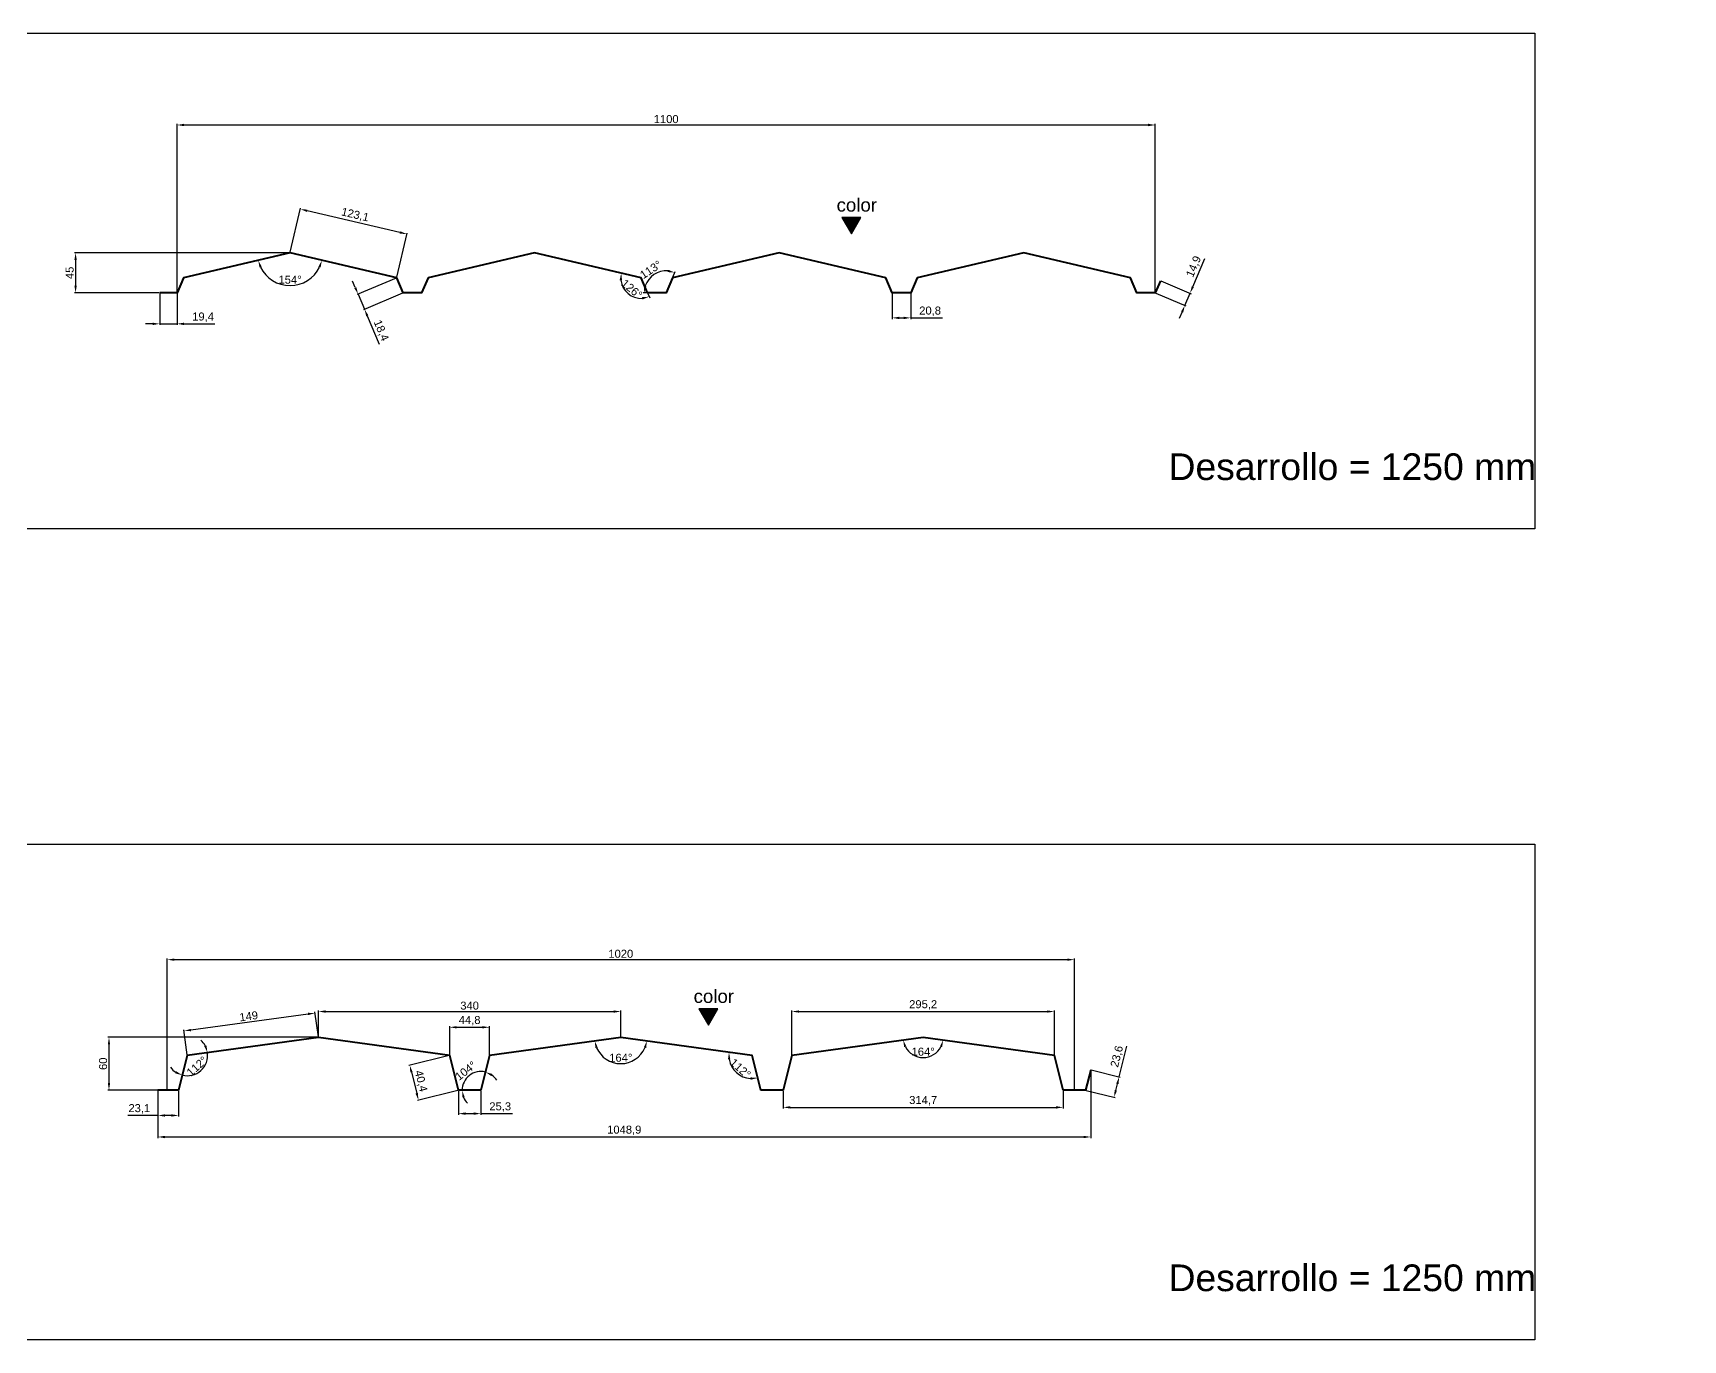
# Model space of a CAD drawing. Header units: millimetres. Extents: x 4334 to 41995838936, y 18500 to 30334.
# Drawn here: x 23997 to 25853, y 19258 to 20728 of the extents above; entities that cross this region are included whole.
import ezdxf

# ---------------------------------------------------------------- set-up
doc = ezdxf.new("R2010")
doc.units = ezdxf.units.MM
doc.layers.add('ANOTACIONES', color=7, linetype='Continuous', plot=False)
doc.layers.add('COTAS1', color=7, linetype='Continuous', lineweight=0)
doc.layers.add('FIBRA NEUTRA', color=1, linetype='Continuous', lineweight=40)
doc.layers.add('RECUADROS', color=253, linetype='Continuous')
doc.styles.get("Standard").update_dxf_attribs({"font": 'arial.ttf'})
doc.dimstyles.new('ISO-25', dxfattribs={"dimtxt": 9, "dimasz": 8, "dimexe": 1.25, "dimexo": 0.625, "dimgap": 2, "dimtad": 1, "dimdec": 1, "dimtxsty": 'Standard', "dimcen": 2.5, "dimadec": 0, "dimazin": 0, "dimtfac": 1, "dimtdec": 1, "dimtmove": 0, "dimatfit": 3, "dimfxl": 1, "dimarcsym": 0})

# ---------------------------------------------------------------- blocks, each defined once
blk = doc.blocks.new('*D223')
at = {"layer": 'COTAS1', "color": 0, "lineweight": -2, "transparency": 16777216}
for p, q in [((25186.8, 19561.5), (25186.8, 19485.4)), ((24137.9, 19538.6), (24137.9, 19485.4)), ((24145.9, 19486.7), (25178.8, 19486.7))]:
    blk.add_line(p, q, dxfattribs=at)
at = {"layer": 'COTAS1', "color": 0, "transparency": 16777216}
for points in [[(24145.9, 19488), (24145.9, 19485.3), (24137.9, 19486.7)], [(25178.8, 19488), (25178.8, 19485.3), (25186.8, 19486.7)]]:
    blk.add_solid(points, dxfattribs=at)
at = {"layer": 'Defpoints', "color": 0, "transparency": 16777216}
for p in [(25186.8, 19562.2), (24137.9, 19539.2), (25186.8, 19486.7)]:
    blk.add_point(p, dxfattribs=at)
at = {"layer": 'COTAS1', "color": 0, "lineweight": 0, "transparency": 16777216, "insert": (24662.3, 19494.1), "char_height": 9, "attachment_point": 5}
blk.add_mtext('1048,9', dxfattribs=at)
blk = doc.blocks.new('*D224')
at = {"layer": 'COTAS1', "color": 0, "lineweight": -2, "transparency": 16777216}
blk.add_arc((24998.4, 19598.7), 22.7, 208.0635, 331.9365, dxfattribs=at)
at = {"layer": 'COTAS1', "color": 0, "transparency": 16777216}
for points in [[(24977.1, 19587.6), (24979.6, 19588.4), (24975.9, 19595.6)], [(25017.2, 19588.4), (25019.7, 19587.6), (25020.9, 19595.6)]]:
    blk.add_solid(points, dxfattribs=at)
at = {"layer": 'Defpoints', "color": 0, "transparency": 16777216}
for p in [(24998.4, 19598.7), (24998.4, 19598.7), (24850.8, 19578.5), (24987.9, 19578.5), (25146, 19578.5)]:
    blk.add_point(p, dxfattribs=at)
at = {"layer": 'COTAS1', "color": 0, "lineweight": 0, "transparency": 16777216, "insert": (24998.4, 19582.5), "char_height": 9, "attachment_point": 5}
blk.add_mtext('164°', dxfattribs=at)
blk = doc.blocks.new('*D225')
at = {"layer": 'COTAS1', "color": 0, "lineweight": -2, "transparency": 16777216}
for p, q in [((24841.1, 19538.6), (24841.1, 19518.7)), ((25155.8, 19538.6), (25155.8, 19518.7)), ((24849.1, 19520), (25147.8, 19520))]:
    blk.add_line(p, q, dxfattribs=at)
at = {"layer": 'COTAS1', "color": 0, "transparency": 16777216}
for points in [[(24849.1, 19521.3), (24849.1, 19518.6), (24841.1, 19520)], [(25147.8, 19521.3), (25147.8, 19518.6), (25155.8, 19520)]]:
    blk.add_solid(points, dxfattribs=at)
at = {"layer": 'Defpoints', "color": 0, "transparency": 16777216}
for p in [(24841.1, 19539.2), (25155.8, 19539.2), (25155.8, 19520)]:
    blk.add_point(p, dxfattribs=at)
at = {"layer": 'COTAS1', "color": 0, "lineweight": 0, "transparency": 16777216, "insert": (24998.4, 19527.4), "char_height": 9, "attachment_point": 5}
blk.add_mtext('314,7', dxfattribs=at)
blk = doc.blocks.new('*D226')
at = {"layer": 'COTAS1', "color": 0, "lineweight": -2, "transparency": 16777216}
for p, q in [((24850.8, 19579.1), (24850.8, 19628.9)), ((24858.8, 19627.7), (25138, 19627.7)), ((25146, 19579.1), (25146, 19628.9))]:
    blk.add_line(p, q, dxfattribs=at)
at = {"layer": 'COTAS1', "color": 0, "transparency": 16777216}
for points in [[(24858.8, 19629), (24858.8, 19626.4), (24850.8, 19627.7)], [(25138, 19629), (25138, 19626.4), (25146, 19627.7)]]:
    blk.add_solid(points, dxfattribs=at)
at = {"layer": 'Defpoints', "color": 0, "transparency": 16777216}
for p in [(25146, 19627.7), (24850.8, 19578.5), (25146, 19578.5)]:
    blk.add_point(p, dxfattribs=at)
at = {"layer": 'COTAS1', "color": 0, "lineweight": 0, "transparency": 16777216, "insert": (24998.4, 19635.1), "char_height": 9, "attachment_point": 5}
blk.add_mtext('295,2', dxfattribs=at)
blk = doc.blocks.new('*D227')
at = {"layer": 'COTAS1', "color": 0, "lineweight": -2, "transparency": 16777216}
for p, q in [((24475.8, 19538.6), (24475.8, 19511.7)), ((24501.1, 19538.6), (24501.1, 19511.7)), ((24483.8, 19512.9), (24493.1, 19512.9)), ((24501.1, 19512.9), (24536.6, 19512.9))]:
    blk.add_line(p, q, dxfattribs=at)
at = {"layer": 'COTAS1', "color": 0, "transparency": 16777216}
for points in [[(24483.8, 19514.3), (24483.8, 19511.6), (24475.8, 19512.9)], [(24493.1, 19514.3), (24493.1, 19511.6), (24501.1, 19512.9)]]:
    blk.add_solid(points, dxfattribs=at)
at = {"layer": 'Defpoints', "color": 0, "transparency": 16777216}
for p in [(24475.8, 19539.2), (24501.1, 19539.2), (24501.1, 19512.9)]:
    blk.add_point(p, dxfattribs=at)
at = {"layer": 'COTAS1', "color": 0, "transparency": 16777216, "insert": (24522.8, 19520.3), "char_height": 9, "attachment_point": 5}
blk.add_mtext('25,3', dxfattribs=at)
blk = doc.blocks.new('*D228')
at = {"layer": 'COTAS1', "color": 0, "lineweight": -2, "transparency": 16777216}
for p, q in [((24137.9, 19538.6), (24137.9, 19509.6)), ((24161.1, 19538.6), (24161.1, 19509.6)), ((24137.9, 19510.9), (24104.1, 19510.9)), ((24153.1, 19510.9), (24145.9, 19510.9))]:
    blk.add_line(p, q, dxfattribs=at)
at = {"layer": 'COTAS1', "color": 0, "transparency": 16777216}
for points in [[(24145.9, 19512.2), (24145.9, 19509.5), (24137.9, 19510.9)], [(24153.1, 19512.2), (24153.1, 19509.5), (24161.1, 19510.9)]]:
    blk.add_solid(points, dxfattribs=at)
at = {"layer": 'Defpoints', "color": 0, "transparency": 16777216}
for p in [(24137.9, 19539.2), (24161.1, 19539.2), (24137.9, 19510.9)]:
    blk.add_point(p, dxfattribs=at)
at = {"layer": 'COTAS1', "color": 0, "transparency": 16777216, "insert": (24117, 19518.3), "char_height": 9, "attachment_point": 5}
blk.add_mtext('23,1', dxfattribs=at)
blk = doc.blocks.new('*D229')
at = {"layer": 'COTAS1', "color": 0, "lineweight": -2, "transparency": 16777216}
for p, q in [((24306.7, 19624.9), (24175, 19606.9)), ((24318.3, 19599.3), (24314.5, 19627.3)), ((24170.7, 19579.1), (24166.9, 19607))]:
    blk.add_line(p, q, dxfattribs=at)
at = {"layer": 'COTAS1', "color": 0, "transparency": 16777216}
for points in [[(24306.6, 19626.3), (24306.9, 19623.6), (24314.7, 19626)], [(24174.8, 19608.2), (24175.2, 19605.6), (24167.1, 19605.8)]]:
    blk.add_solid(points, dxfattribs=at)
at = {"layer": 'Defpoints', "color": 0, "transparency": 16777216}
for p in [(24167.1, 19605.8), (24318.4, 19598.7), (24170.8, 19578.5)]:
    blk.add_point(p, dxfattribs=at)
at = {"layer": 'COTAS1', "color": 0, "transparency": 16777216, "insert": (24240, 19622.4), "char_height": 9, "attachment_point": 5, "rotation": 7.8007}
blk.add_mtext('149', dxfattribs=at)
blk = doc.blocks.new('*D230')
at = {"layer": 'COTAS1', "color": 0, "lineweight": -2, "transparency": 16777216}
for start, end in [(76, 180), (32.2562, 54.1281), (201.8719, 223.7438)]:
    blk.add_arc((24501.1, 19539.2), 21.1, start, end, dxfattribs=at)
at = {"layer": 'COTAS1', "color": 0, "transparency": 16777216}
for points in [[(24512.8, 19555.1), (24514, 19557.5), (24506.2, 19559.7)], [(24480.2, 19531.1), (24482.8, 19531.6), (24480, 19539.2)]]:
    blk.add_solid(points, dxfattribs=at)
at = {"layer": 'Defpoints', "color": 0, "transparency": 16777216}
for p in [(24510.8, 19578.5), (24493.6, 19559), (24475.8, 19539.2), (24501.1, 19539.2), (24501.1, 19539.2)]:
    blk.add_point(p, dxfattribs=at)
at = {"layer": 'COTAS1', "color": 0, "transparency": 16777216, "insert": (24484, 19561.1), "char_height": 9, "attachment_point": 5, "rotation": 38}
blk.add_mtext('104°', dxfattribs=at)
blk = doc.blocks.new('*D231')
at = {"layer": 'COTAS1', "color": 0, "lineweight": -2, "transparency": 16777216}
for start, end in [(27.8195, 47.8383), (256, 7.8007), (215.9624, 235.9812)]:
    blk.add_arc((24170.8, 19578.5), 23, start, end, dxfattribs=at)
at = {"layer": 'COTAS1', "color": 0, "transparency": 16777216}
for points in [[(24192.5, 19589.6), (24189.9, 19588.8), (24193.6, 19581.6)], [(24158.5, 19560.6), (24157.4, 19558.2), (24165.3, 19556.1)]]:
    blk.add_solid(points, dxfattribs=at)
at = {"layer": 'Defpoints', "color": 0, "transparency": 16777216}
for p in [(24318.4, 19598.7), (24170.8, 19578.5), (24170.8, 19578.5), (24179.9, 19557.3), (24161.1, 19539.2)]:
    blk.add_point(p, dxfattribs=at)
at = {"layer": 'COTAS1', "color": 0, "transparency": 16777216, "insert": (24181.8, 19566.2), "char_height": 9, "attachment_point": 5, "rotation": 41.9003}
blk.add_mtext('112°', dxfattribs=at)
blk = doc.blocks.new('*D232')
at = {"layer": 'COTAS1', "color": 0, "lineweight": -2, "transparency": 16777216}
blk.add_arc((24658.4, 19598.7), 29.6, 203.3267, 336.6733, dxfattribs=at)
at = {"layer": 'COTAS1', "color": 0, "transparency": 16777216}
for points in [[(24629.9, 19586.6), (24632.5, 19587.3), (24629.1, 19594.6)], [(24684.3, 19587.3), (24686.9, 19586.6), (24687.7, 19594.6)]]:
    blk.add_solid(points, dxfattribs=at)
at = {"layer": 'Defpoints', "color": 0, "transparency": 16777216}
for p in [(24658.4, 19598.7), (24658.4, 19598.7), (24510.8, 19578.5), (24806, 19578.5), (24644.8, 19572.4)]:
    blk.add_point(p, dxfattribs=at)
at = {"layer": 'COTAS1', "color": 0, "transparency": 16777216, "insert": (24658.4, 19575.7), "char_height": 9, "attachment_point": 5}
blk.add_mtext('164°', dxfattribs=at)
blk = doc.blocks.new('*D233')
at = {"layer": 'COTAS1', "color": 0, "lineweight": -2, "transparency": 16777216}
blk.add_arc((24806, 19578.5), 26.2, 189.7765, 266.4228, dxfattribs=at)
at = {"layer": 'COTAS1', "color": 0, "transparency": 16777216}
for points in [[(24778.9, 19574), (24781.5, 19574), (24780.1, 19582)], [(24804.2, 19553.7), (24804.5, 19551), (24812.3, 19553)]]:
    blk.add_solid(points, dxfattribs=at)
at = {"layer": 'Defpoints', "color": 0, "transparency": 16777216}
for p in [(24658.4, 19598.7), (24806, 19578.5), (24806, 19578.5), (24783.2, 19565.6), (24815.8, 19539.2)]:
    blk.add_point(p, dxfattribs=at)
at = {"layer": 'COTAS1', "color": 0, "transparency": 16777216, "insert": (24792.9, 19563.8), "char_height": 9, "attachment_point": 5, "rotation": 318.0997}
blk.add_mtext('112°', dxfattribs=at)
blk = doc.blocks.new('*D234')
at = {"layer": 'COTAS1', "color": 0, "lineweight": -2, "transparency": 16777216}
for p, q in [((25218.8, 19554.2), (25227.4, 19588.7)), ((25187.4, 19562), (25220, 19553.9)), ((25181.7, 19539.1), (25214.3, 19531)), ((25215, 19539), (25216.8, 19546.4))]:
    blk.add_line(p, q, dxfattribs=at)
at = {"layer": 'COTAS1', "color": 0, "transparency": 16777216}
for points in [[(25213.7, 19539.4), (25216.3, 19538.7), (25213.1, 19531.3)], [(25215.5, 19546.8), (25218.1, 19546.1), (25218.8, 19554.2)]]:
    blk.add_solid(points, dxfattribs=at)
at = {"layer": 'Defpoints', "color": 0, "transparency": 16777216}
for p in [(25186.8, 19562.2), (25181.1, 19539.2), (25218.8, 19554.2)]:
    blk.add_point(p, dxfattribs=at)
at = {"layer": 'COTAS1', "color": 0, "transparency": 16777216, "insert": (25216.8, 19577.1), "char_height": 9, "attachment_point": 5, "rotation": 76}
blk.add_mtext('23,6', dxfattribs=at)
blk = doc.blocks.new('*D66')
at = {"layer": 'COTAS1', "color": 0, "lineweight": -2, "transparency": 16777216}
for p, q in [((24148.4, 19539.9), (24148.4, 19687.2)), ((25160.4, 19686), (24156.4, 19686)), ((25168.4, 19539.9), (25168.4, 19687.2))]:
    blk.add_line(p, q, dxfattribs=at)
at = {"layer": 'COTAS1', "color": 0, "transparency": 16777216}
for points in [[(24156.4, 19687.3), (24156.4, 19684.7), (24148.4, 19686)], [(25160.4, 19687.3), (25160.4, 19684.7), (25168.4, 19686)]]:
    blk.add_solid(points, dxfattribs=at)
at = {"layer": 'Defpoints', "color": 0, "transparency": 16777216}
for p in [(24148.4, 19686), (24148.4, 19539.2), (25168.4, 19539.2)]:
    blk.add_point(p, dxfattribs=at)
at = {"layer": 'COTAS1', "color": 0, "transparency": 16777216, "insert": (24658.4, 19692.6), "char_height": 9, "attachment_point": 5}
blk.add_mtext('1020', dxfattribs=at)
blk = doc.blocks.new('*D235')
at = {"layer": 'COTAS1', "color": 0, "lineweight": -2, "transparency": 16777216}
for p, q in [((24466, 19579.1), (24466, 19611.3)), ((24510.8, 19579.1), (24510.8, 19611.3)), ((24474, 19610), (24502.8, 19610))]:
    blk.add_line(p, q, dxfattribs=at)
at = {"layer": 'COTAS1', "color": 0, "transparency": 16777216}
for points in [[(24474, 19611.3), (24474, 19608.7), (24466, 19610)], [(24502.8, 19611.3), (24502.8, 19608.7), (24510.8, 19610)]]:
    blk.add_solid(points, dxfattribs=at)
at = {"layer": 'Defpoints', "color": 0, "transparency": 16777216}
for p in [(24510.8, 19610), (24466, 19578.5), (24510.8, 19578.5)]:
    blk.add_point(p, dxfattribs=at)
at = {"layer": 'COTAS1', "color": 0, "transparency": 16777216, "insert": (24488.4, 19617.4), "char_height": 9, "attachment_point": 5}
blk.add_mtext('44,8', dxfattribs=at)
blk = doc.blocks.new('*D67')
at = {"layer": 'COTAS1', "color": 0, "lineweight": -2, "transparency": 16777216}
for p, q in [((24317.8, 19598.7), (24081.7, 19598.7)), ((24082.9, 19590.7), (24082.9, 19547.2)), ((24137.3, 19539.2), (24081.7, 19539.2))]:
    blk.add_line(p, q, dxfattribs=at)
at = {"layer": 'COTAS1', "color": 0, "transparency": 16777216}
for points in [[(24081.6, 19590.7), (24084.2, 19590.7), (24082.9, 19598.7)], [(24081.6, 19547.2), (24084.2, 19547.2), (24082.9, 19539.2)]]:
    blk.add_solid(points, dxfattribs=at)
at = {"layer": 'Defpoints', "color": 0, "transparency": 16777216}
for p in [(24318.4, 19598.7), (24082.9, 19539.2), (24137.9, 19539.2)]:
    blk.add_point(p, dxfattribs=at)
at = {"layer": 'COTAS1', "color": 0, "transparency": 16777216, "insert": (24076.3, 19569), "char_height": 9, "attachment_point": 5, "rotation": 90}
blk.add_mtext('60', dxfattribs=at)
blk = doc.blocks.new('*D236')
at = {"layer": 'COTAS1', "color": 0, "lineweight": -2, "transparency": 16777216}
for p, q in [((24318.4, 19599.3), (24318.4, 19628.9)), ((24326.4, 19627.7), (24650.4, 19627.7)), ((24658.4, 19599.3), (24658.4, 19628.9))]:
    blk.add_line(p, q, dxfattribs=at)
at = {"layer": 'COTAS1', "color": 0, "transparency": 16777216}
for points in [[(24326.4, 19629), (24326.4, 19626.4), (24318.4, 19627.7)], [(24650.4, 19629), (24650.4, 19626.4), (24658.4, 19627.7)]]:
    blk.add_solid(points, dxfattribs=at)
at = {"layer": 'Defpoints', "color": 0, "transparency": 16777216}
for p in [(24658.4, 19627.7), (24318.4, 19598.7), (24658.4, 19598.7)]:
    blk.add_point(p, dxfattribs=at)
at = {"layer": 'COTAS1', "color": 0, "transparency": 16777216, "insert": (24488.4, 19634.3), "char_height": 9, "attachment_point": 5}
blk.add_mtext('340', dxfattribs=at)
blk = doc.blocks.new('*D237')
at = {"layer": 'COTAS1', "color": 0, "lineweight": -2, "transparency": 16777216}
for p, q in [((24465.4, 19578.3), (24419.9, 19567)), ((24423, 19559.5), (24428.9, 19535.8)), ((24475.2, 19539.1), (24429.7, 19527.7))]:
    blk.add_line(p, q, dxfattribs=at)
at = {"layer": 'COTAS1', "color": 0, "transparency": 16777216}
for points in [[(24424.3, 19559.8), (24421.7, 19559.2), (24421.1, 19567.3)], [(24430.2, 19536.1), (24427.6, 19535.5), (24430.9, 19528.1)]]:
    blk.add_solid(points, dxfattribs=at)
at = {"layer": 'Defpoints', "color": 0, "transparency": 16777216}
for p in [(24466, 19578.5), (24475.8, 19539.2), (24430.9, 19528.1)]:
    blk.add_point(p, dxfattribs=at)
at = {"layer": 'COTAS1', "color": 0, "transparency": 16777216, "insert": (24433.2, 19549.4), "char_height": 9, "attachment_point": 5, "rotation": 284}
blk.add_mtext('40,4', dxfattribs=at)
blk = doc.blocks.new('Color superior')
at = {"layer": 'ANOTACIONES'}
h = blk.add_hatch(color=256, dxfattribs=at)
h.dxf.hatch_style = 1
h.paths.add_polyline_path([(10.7, 18.6), (-10.7, 18.6), (0, 0)])
blk.add_lwpolyline([(0, 0), (10.7, 18.6), (-10.7, 18.6)], close=True, dxfattribs=at)
at = {"layer": 'ANOTACIONES', "insert": (-16.7, 40.1), "char_height": 15, "attachment_point": 1}
blk.add_mtext_dynamic_manual_height_columns('color', width=249.804, gutter_width=75, heights=[0], dxfattribs=at)
blk = doc.blocks.new('*D402')
at = {"layer": 'COTAS1', "color": 0, "lineweight": -2, "transparency": 16777216}
for p, q in [((24159.4, 20436.2), (24159.4, 20625.6)), ((25251.4, 20624.3), (24167.4, 20624.3)), ((25259.4, 20436.2), (25259.4, 20625.6))]:
    blk.add_line(p, q, dxfattribs=at)
at = {"layer": 'COTAS1', "color": 0, "transparency": 16777216}
for points in [[(24167.4, 20625.7), (24167.4, 20623), (24159.4, 20624.3)], [(25251.4, 20625.7), (25251.4, 20623), (25259.4, 20624.3)]]:
    blk.add_solid(points, dxfattribs=at)
at = {"layer": 'Defpoints', "color": 0, "transparency": 16777216}
for p in [(24159.4, 20624.3), (24159.4, 20435.6), (25259.4, 20435.6)]:
    blk.add_point(p, dxfattribs=at)
at = {"layer": 'COTAS1', "color": 0, "transparency": 16777216, "insert": (24709.4, 20630.9), "char_height": 9, "attachment_point": 5}
blk.add_mtext('1100', dxfattribs=at)
blk = doc.blocks.new('*D403')
at = {"layer": 'COTAS1', "color": 0, "lineweight": -2, "transparency": 16777216}
for p, q in [((24286.6, 20481.2), (24298.3, 20531)), ((24410.1, 20503.5), (24305.8, 20527.9)), ((24406.5, 20453.1), (24418.2, 20502.9))]:
    blk.add_line(p, q, dxfattribs=at)
at = {"layer": 'COTAS1', "color": 0, "transparency": 16777216}
for points in [[(24306.1, 20529.2), (24305.5, 20526.6), (24298, 20529.7)], [(24410.4, 20504.8), (24409.8, 20502.2), (24417.9, 20501.7)]]:
    blk.add_solid(points, dxfattribs=at)
at = {"layer": 'Defpoints', "color": 0, "transparency": 16777216}
for p in [(24298, 20529.7), (24286.5, 20480.6), (24406.4, 20452.5)]:
    blk.add_point(p, dxfattribs=at)
at = {"layer": 'COTAS1', "color": 0, "transparency": 16777216, "insert": (24359.6, 20522.9), "char_height": 9, "attachment_point": 5, "rotation": 346.8306}
blk.add_mtext('123,1', dxfattribs=at)
blk = doc.blocks.new('*D404')
at = {"layer": 'COTAS1', "color": 0, "lineweight": -2, "transparency": 16777216}
for p, q in [((24359.9, 20441.5), (24356.8, 20448.8)), ((24405.8, 20452.3), (24361.9, 20433.6)), ((24363, 20434.1), (24370.2, 20417.2)), ((24413, 20435.3), (24369.1, 20416.7)), ((24373.3, 20409.8), (24386.8, 20378))]:
    blk.add_line(p, q, dxfattribs=at)
at = {"layer": 'COTAS1', "color": 0, "transparency": 16777216}
for points in [[(24361.1, 20442), (24358.7, 20440.9), (24363, 20434.1)], [(24374.6, 20410.3), (24372.1, 20409.3), (24370.2, 20417.2)]]:
    blk.add_solid(points, dxfattribs=at)
at = {"layer": 'Defpoints', "color": 0, "transparency": 16777216}
for p in [(24406.4, 20452.5), (24363, 20434.1), (24413.6, 20435.6)]:
    blk.add_point(p, dxfattribs=at)
at = {"layer": 'COTAS1', "color": 0, "transparency": 16777216, "insert": (24388.5, 20393.1), "char_height": 9, "attachment_point": 5, "rotation": 293}
blk.add_mtext('18,4', dxfattribs=at)
blk = doc.blocks.new('*D405')
at = {"layer": 'COTAS1', "color": 0, "lineweight": -2, "transparency": 16777216}
blk.add_arc((24286.5, 20480.6), 36.8, 205.6638, 334.3362, dxfattribs=at)
at = {"layer": 'COTAS1', "color": 0, "transparency": 16777216}
for points in [[(24252.1, 20464.2), (24254.6, 20465.1), (24250.7, 20472.2)], [(24318.4, 20465.1), (24320.9, 20464.2), (24322.3, 20472.2)]]:
    blk.add_solid(points, dxfattribs=at)
at = {"layer": 'Defpoints', "color": 0, "transparency": 16777216}
for p in [(24286.5, 20480.6), (24286.5, 20480.6), (24166.6, 20452.5), (24270.6, 20447.4), (24406.4, 20452.5)]:
    blk.add_point(p, dxfattribs=at)
at = {"layer": 'COTAS1', "color": 0, "transparency": 16777216, "insert": (24286.5, 20450.4), "char_height": 9, "attachment_point": 5}
blk.add_mtext('154°', dxfattribs=at)
blk = doc.blocks.new('*D406')
at = {"layer": 'COTAS1', "color": 0, "lineweight": -2, "transparency": 16777216}
blk.add_line((24688.8, 20435), (24690.9, 20430.1), dxfattribs=at)
blk.add_arc((24681.4, 20452.5), 23.1, 186.792, 273.0387, dxfattribs=at)
at = {"layer": 'COTAS1', "color": 0, "transparency": 16777216}
for points in [[(24657.1, 20449.8), (24659.8, 20449.7), (24658.9, 20457.8)], [(24682.3, 20430.8), (24682.9, 20428.2), (24690.4, 20431.3)]]:
    blk.add_solid(points, dxfattribs=at)
at = {"layer": 'Defpoints', "color": 0, "transparency": 16777216}
for p in [(24561.5, 20480.6), (24681.4, 20452.5), (24681.4, 20452.5), (24661.2, 20441.4), (24688.6, 20435.6)]:
    blk.add_point(p, dxfattribs=at)
at = {"layer": 'COTAS1', "color": 0, "transparency": 16777216, "insert": (24670.8, 20439.9), "char_height": 9, "attachment_point": 5, "rotation": 319.9153}
blk.add_mtext('126°', dxfattribs=at)
blk = doc.blocks.new('*D407')
at = {"layer": 'COTAS1', "color": 0, "lineweight": -2, "transparency": 16777216}
for p, q in [((24716.9, 20453.1), (24719.6, 20459.5)), ((24687.9, 20435.6), (24683.4, 20435.6))]:
    blk.add_line(p, q, dxfattribs=at)
blk.add_arc((24709.4, 20435.6), 24.8, 85.5623, 161.4377, dxfattribs=at)
at = {"layer": 'COTAS1', "color": 0, "transparency": 16777216}
for points in [[(24711.7, 20461.6), (24711, 20459), (24719.1, 20458.4)], [(24687.2, 20443.2), (24684.6, 20443.7), (24684.6, 20435.6)]]:
    blk.add_solid(points, dxfattribs=at)
at = {"layer": 'Defpoints', "color": 0, "transparency": 16777216}
for p in [(24703.1, 20459.5), (24716.6, 20452.5), (24688.6, 20435.6), (24709.4, 20435.6), (24709.4, 20435.6)]:
    blk.add_point(p, dxfattribs=at)
at = {"layer": 'COTAS1', "color": 0, "transparency": 16777216, "insert": (24692.1, 20461.7), "char_height": 9, "attachment_point": 5, "rotation": 33.5}
blk.add_mtext('113°', dxfattribs=at)
blk = doc.blocks.new('*D408')
at = {"layer": 'COTAS1', "color": 0, "lineweight": -2, "transparency": 16777216}
for p, q in [((25301.6, 20442.5), (25315.1, 20474.3)), ((25265.8, 20449), (25299.6, 20434.7)), ((25260, 20435.3), (25293.8, 20421)), ((25292.7, 20421.4), (25298.5, 20435.2)), ((25289.5, 20414.1), (25286.4, 20406.7))]:
    blk.add_line(p, q, dxfattribs=at)
at = {"layer": 'COTAS1', "color": 0, "transparency": 16777216}
for points in [[(25300.4, 20443.1), (25302.8, 20442), (25298.5, 20435.2)], [(25288.3, 20414.6), (25290.8, 20413.6), (25292.7, 20421.4)]]:
    blk.add_solid(points, dxfattribs=at)
at = {"layer": 'Defpoints', "color": 0, "transparency": 16777216}
for p in [(25265.2, 20449.3), (25259.4, 20435.6), (25298.5, 20435.2)]:
    blk.add_point(p, dxfattribs=at)
at = {"layer": 'COTAS1', "color": 0, "transparency": 16777216, "insert": (25303.1, 20465), "char_height": 9, "attachment_point": 5, "rotation": 67}
blk.add_mtext('14,9', dxfattribs=at)
blk = doc.blocks.new('*D409')
at = {"layer": 'COTAS1', "color": 0, "lineweight": -2, "transparency": 16777216}
for p, q in [((24963.6, 20434.9), (24963.6, 20406.2)), ((24984.4, 20434.9), (24984.4, 20406.2)), ((24971.6, 20407.5), (24976.4, 20407.5)), ((24984.4, 20407.5), (25020, 20407.5))]:
    blk.add_line(p, q, dxfattribs=at)
at = {"layer": 'COTAS1', "color": 0, "transparency": 16777216}
for points in [[(24971.6, 20408.8), (24971.6, 20406.1), (24963.6, 20407.5)], [(24976.4, 20408.8), (24976.4, 20406.1), (24984.4, 20407.5)]]:
    blk.add_solid(points, dxfattribs=at)
at = {"layer": 'Defpoints', "color": 0, "transparency": 16777216}
for p in [(24963.6, 20435.6), (24984.4, 20435.6), (24984.4, 20407.5)]:
    blk.add_point(p, dxfattribs=at)
at = {"layer": 'COTAS1', "color": 0, "transparency": 16777216, "insert": (25006.2, 20414.9), "char_height": 9, "attachment_point": 5}
blk.add_mtext('20,8', dxfattribs=at)
blk = doc.blocks.new('*D410')
at = {"layer": 'COTAS1', "color": 0, "lineweight": -2, "transparency": 16777216}
for p, q in [((24285.9, 20480.6), (24044.1, 20480.6)), ((24045.3, 20472.6), (24045.3, 20443.6)), ((24139.4, 20435.6), (24044.1, 20435.6))]:
    blk.add_line(p, q, dxfattribs=at)
at = {"layer": 'COTAS1', "color": 0, "transparency": 16777216}
for points in [[(24044, 20472.6), (24046.7, 20472.6), (24045.3, 20480.6)], [(24044, 20443.6), (24046.7, 20443.6), (24045.3, 20435.6)]]:
    blk.add_solid(points, dxfattribs=at)
at = {"layer": 'Defpoints', "color": 0, "transparency": 16777216}
for p in [(24286.5, 20480.6), (24045.3, 20435.6), (24140, 20435.6)]:
    blk.add_point(p, dxfattribs=at)
at = {"layer": 'COTAS1', "color": 0, "transparency": 16777216, "insert": (24038.7, 20458.1), "char_height": 9, "attachment_point": 5, "rotation": 90}
blk.add_mtext('45', dxfattribs=at)
blk = doc.blocks.new('*D411')
at = {"layer": 'COTAS1', "color": 0, "lineweight": -2, "transparency": 16777216}
for p, q in [((24140, 20434.9), (24140, 20399.5)), ((24159.4, 20434.9), (24159.4, 20399.5)), ((24132, 20400.8), (24124, 20400.8)), ((24140, 20400.8), (24159.4, 20400.8)), ((24167.4, 20400.8), (24201.9, 20400.8))]:
    blk.add_line(p, q, dxfattribs=at)
at = {"layer": 'COTAS1', "color": 0, "transparency": 16777216}
for points in [[(24132, 20402.1), (24132, 20399.4), (24140, 20400.8)], [(24167.4, 20402.1), (24167.4, 20399.4), (24159.4, 20400.8)]]:
    blk.add_solid(points, dxfattribs=at)
at = {"layer": 'Defpoints', "color": 0, "transparency": 16777216}
for p in [(24140, 20435.6), (24159.4, 20435.6), (24159.4, 20400.8)]:
    blk.add_point(p, dxfattribs=at)
at = {"layer": 'COTAS1', "color": 0, "transparency": 16777216, "insert": (24188.7, 20408.2), "char_height": 9, "attachment_point": 5}
blk.add_mtext('19,4', dxfattribs=at)

msp = doc.modelspace()

# ---------------------------------------------------------------- linework, layer by layer
at = {"layer": 'FIBRA NEUTRA'}
for points in [[(25265.25, 20449.28), (25259.42, 20435.55), (25238.57, 20435.55), (25231.38, 20452.5), (25111.5, 20480.55), (24991.62, 20452.5), (24984.42, 20435.55), (24963.57, 20435.55), (24956.38, 20452.5), (24836.5, 20480.55), (24716.62, 20452.5), (24709.42, 20435.55), (24688.57, 20435.55), (24681.38, 20452.5), (24561.5, 20480.55), (24441.62, 20452.5), (24434.42, 20435.55), (24413.57, 20435.55), (24406.38, 20452.5), (24286.5, 20480.55), (24166.62, 20452.5), (24159.42, 20435.55), (24140, 20435.55)], [(25186.77, 19562.17), (25181.05, 19539.25), (25155.77, 19539.25), (25145.99, 19578.45), (24998.41, 19598.67), (24850.83, 19578.45), (24841.05, 19539.25), (24815.77, 19539.25), (24805.99, 19578.45), (24658.41, 19598.67), (24510.83, 19578.45), (24501.05, 19539.25), (24475.77, 19539.25), (24465.99, 19578.45), (24318.41, 19598.67), (24170.83, 19578.45), (24161.05, 19539.25), (24137.91, 19539.25)]]:
    msp.add_lwpolyline(points, dxfattribs=at)
at = {"layer": 'RECUADROS', "color": 0, "lineweight": 30}
for points in [[(23865.91, 20727.73), (25686.18, 20727.73), (25686.18, 20170.27), (23865.91, 20170.27)], [(23865.91, 19815.91), (25686.18, 19815.91), (25686.18, 19258.46), (23865.91, 19258.46)]]:
    msp.add_lwpolyline(points, close=True, dxfattribs=at)

# ---------------------------------------------------------------- block references
at = {"layer": 'ANOTACIONES'}
for p in [(24917.78, 20501.86), (24757, 19612.26)]:
    msp.add_blockref('Color superior', p, dxfattribs=at)

# ---------------------------------------------------------------- texts
at = {"layer": 'ANOTACIONES', "char_height": 30, "attachment_point": 1}
for insert in [(25274.34, 20255.18), (25274.34, 19343.37)]:
    msp.add_mtext_dynamic_manual_height_columns('Desarrollo = 1250 mm', width=6765.1618, gutter_width=150, heights=[0], dxfattribs=dict(at, insert=insert))

# ---------------------------------------------------------------- dimensions: what is measured, and where the dimension line sits
at = {"layer": 'COTAS1'}
for base, p1, p2, picture, middle in [((24159.42, 20624.32), (25259.42, 20435.55), (24159.42, 20435.55), '*D402', (24709.42, 20630.92)), ((24159.42, 20400.75), (24140, 20435.55), (24159.42, 20435.55), '*D411', (24188.67, 20408.16)), ((24984.4214, 20407.4825), (24963.5725, 20435.5547), (24984.4214, 20435.5547), '*D409', (25006.1963, 20414.8911)), ((24148.41, 19686), (25168.41, 19539.25), (24148.41, 19539.25), '*D66', (24658.41, 19692.59)), ((24658.41, 19627.7), (24318.41, 19598.67), (24658.41, 19598.67), '*D236', (24488.41, 19634.3)), ((24510.83, 19610.01), (24465.99, 19578.45), (24510.83, 19578.45), '*D235', (24488.41, 19617.41)), ((24137.91, 19510.87), (24161.05, 19539.25), (24137.91, 19539.25), '*D228', (24117.01, 19518.28)), ((24501.05, 19512.92), (24475.77, 19539.25), (24501.05, 19539.25), '*D227', (24522.82, 19520.33))]:
    dim = msp.add_linear_dim(base=base, p1=p1, p2=p2, dimstyle='ISO-25', dxfattribs=at)
    dim.commit()
    dim.dimension.update_dxf_attribs({"geometry": picture, "text_midpoint": middle})
for p1, p2, distance, picture, middle in [((24406.38, 20452.5), (24286.5, 20480.55), -50.51, '*D403', (24359.63, 20522.93)), ((25259.42, 20435.55), (25265.25, 20449.28), -36.1, '*D408', (25303.1, 20465.02)), ((24318.41, 19598.67), (24170.83, 19578.45), -27.6, '*D229', (24239.98, 19622.44)), ((24465.99, 19578.45), (24475.77, 19539.25), -46.27, '*D237', (24433.17, 19549.45)), ((25181.05, 19539.25), (25186.77, 19562.17), -32.98, '*D234', (25216.85, 19577.1))]:
    dim = msp.add_aligned_dim(p1=p1, p2=p2, distance=distance, dimstyle='ISO-25', dxfattribs=at)
    dim.commit()
    dim.dimension.update_dxf_attribs({"geometry": picture, "text_midpoint": middle})
dim = msp.add_linear_dim(base=(24045.33, 20435.55), p1=(24286.5, 20480.55), p2=(24140, 20435.55), angle=90, dimstyle='ISO-25', dxfattribs=at)
dim.commit()
dim.dimension.update_dxf_attribs({"geometry": '*D410', "text_midpoint": (24038.75, 20458.05)})
for base, line1, line2, picture, middle in [((24270.61, 20447.41), ((24406.38, 20452.5), (24286.5, 20480.55)), ((24286.5, 20480.55), (24166.62, 20452.5)), '*D405', (24286.5, 20450.39)), ((24661.17, 20441.36), ((24688.57, 20435.55), (24681.38, 20452.5)), ((24681.38, 20452.5), (24561.5, 20480.55)), '*D406', (24670.76, 20439.89)), ((24703.14, 20459.55), ((24716.62, 20452.5), (24709.42, 20435.55)), ((24709.42, 20435.55), (24688.57, 20435.55)), '*D407', (24692.09, 20461.74)), ((24179.92, 19557.31), ((24318.41, 19598.67), (24170.83, 19578.45)), ((24170.83, 19578.45), (24161.05, 19539.25)), '*D231', (24181.84, 19566.17)), ((24644.78, 19572.38), ((24805.99, 19578.45), (24658.41, 19598.67)), ((24658.41, 19598.67), (24510.83, 19578.45)), '*D232', (24658.41, 19575.65)), ((24783.2, 19565.57), ((24815.77, 19539.25), (24805.99, 19578.45)), ((24805.99, 19578.45), (24658.41, 19598.67)), '*D233', (24792.86, 19563.82)), ((24493.61, 19558.97), ((24510.83, 19578.45), (24501.05, 19539.25)), ((24501.05, 19539.25), (24475.77, 19539.25)), '*D230', (24484.01, 19561.06))]:
    dim = msp.add_angular_dim_2l(base=base, line1=line1, line2=line2, dimstyle='ISO-25', dxfattribs=at)
    dim.commit()
    dim.dimension.update_dxf_attribs({"geometry": picture, "text_midpoint": middle})
dim = msp.add_linear_dim(base=(24363.03, 20434.1), p1=(24413.57, 20435.55), p2=(24406.38, 20452.5), angle=113.00001, dimstyle='ISO-25', dxfattribs=at)
dim.commit()
dim.dimension.update_dxf_attribs({"geometry": '*D404', "text_midpoint": (24381.65, 20390.23), "dimtype": 161})
at = {"layer": 'COTAS1', "lineweight": 0}
for base, p1, p2, picture, middle in [((25145.99, 19627.7), (24850.83, 19578.45), (25145.99, 19578.45), '*D226', (24998.41, 19635.11)), ((25186.77, 19486.68), (24137.91, 19539.25), (25186.77, 19562.17), '*D223', (24662.34, 19494.09)), ((25155.77, 19519.98), (24841.05, 19539.25), (25155.77, 19539.25), '*D225', (24998.41, 19527.38))]:
    dim = msp.add_linear_dim(base=base, p1=p1, p2=p2, dimstyle='ISO-25', dxfattribs=at)
    dim.commit()
    dim.dimension.update_dxf_attribs({"geometry": picture, "text_midpoint": middle})
at = {"layer": 'COTAS1'}
dim = msp.add_linear_dim(base=(24082.9, 19539.25), p1=(24318.41, 19598.67), p2=(24137.91, 19539.25), angle=90, text='60', dimstyle='ISO-25', dxfattribs=at)
dim.commit()
dim.dimension.update_dxf_attribs({"geometry": '*D67', "text_midpoint": (24076.31, 19568.96)})
at = {"layer": 'COTAS1', "lineweight": 0}
dim = msp.add_angular_dim_2l(base=(24987.95, 19578.48), line1=((25145.99, 19578.45), (24998.41, 19598.67)), line2=((24998.41, 19598.67), (24850.83, 19578.45)), dimstyle='ISO-25', dxfattribs=at)
dim.commit()
dim.dimension.update_dxf_attribs({"geometry": '*D224', "text_midpoint": (24998.41, 19582.52)})

doc.saveas('drawing.dxf')
